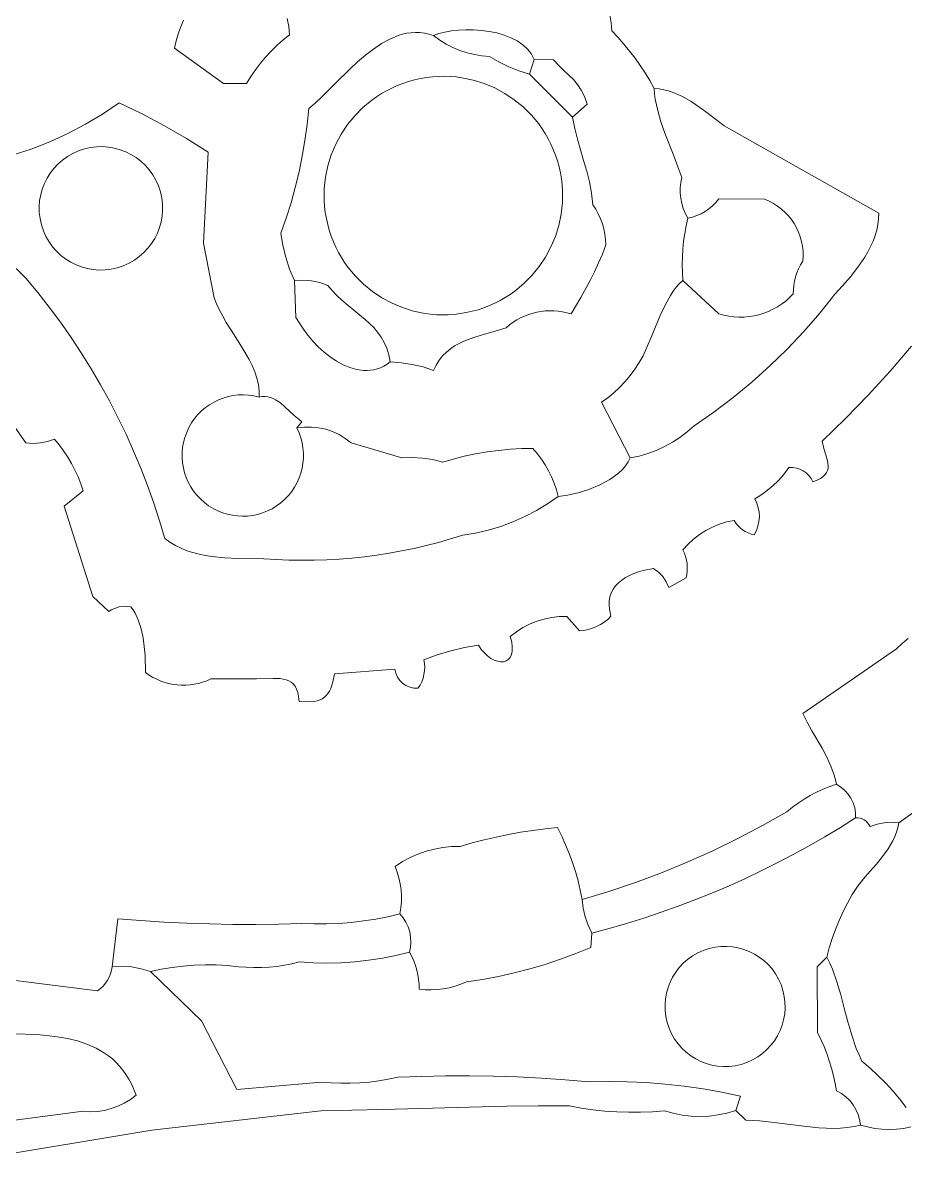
# Model space of a CAD drawing. Header units: inches. Extents: x 37.5 to 70.3, y 17.4 to 61.6.
# Drawn here: x 52.91 to 58.89, y 33.67 to 41.36 of the extents above; entities that cross this region are included whole.
import ezdxf

# ---------------------------------------------------------------- set-up
doc = ezdxf.new("R2010")
doc.units = ezdxf.units.IN
doc.header["$MEASUREMENT"] = 0
doc.layers.add('10_CLOSED_AREAS', color=7, linetype='CONTINUOUS', lineweight=18)
doc.layers.add('20_EXACT_CIRCLES', color=7, linetype='CONTINUOUS', lineweight=18)

msp = doc.modelspace()

# ---------------------------------------------------------------- linework, layer by layer
at = {"layer": '10_CLOSED_AREAS'}
for points in [[(56.8905, 41.4141), (56.8981, 41.3604), (56.9036, 41.3064), (56.9452, 41.2621), (56.9852, 41.2165), (57.0235, 41.1696), (57.0603, 41.1213), (57.0953, 41.0719), (57.1286, 41.0212), (57.1602, 40.9694), (57.19, 40.9165), (57.2233, 40.9137), (57.256, 40.908), (57.2882, 40.8997), (57.3198, 40.8889), (57.351, 40.8761), (57.3816, 40.8613), (57.4415, 40.827), (57.4995, 40.788), (57.556, 40.7464), (57.6644, 40.6631), (58.7106, 40.0717), (58.7099, 40.0335), (58.7055, 39.9955), (58.6976, 39.9576), (58.6865, 39.9201), (58.6725, 39.8829), (58.6559, 39.8462), (58.6371, 39.81), (58.6162, 39.7745), (58.5697, 39.7057), (58.5188, 39.6406), (58.466, 39.5798), (58.4136, 39.524), (58.3114, 39.3954), (58.2041, 39.2713), (58.0917, 39.1521), (57.9745, 39.0377), (57.8526, 38.9283), (57.7261, 38.8241), (57.5952, 38.7253), (57.4601, 38.6319), (57.4138, 38.5913), (57.3648, 38.5543), (57.3134, 38.521), (57.2597, 38.4916), (57.2041, 38.4662), (57.1467, 38.4448), (57.0878, 38.4276), (57.0275, 38.4147), (57.0142, 38.3875), (56.9964, 38.3614), (56.9745, 38.3364), (56.949, 38.3127), (56.9205, 38.2904), (56.8893, 38.2695), (56.856, 38.25), (56.821, 38.2321), (56.7481, 38.2014), (56.6744, 38.1778), (56.6038, 38.162), (56.5402, 38.1547), (56.4676, 38.104), (56.3922, 38.0582), (56.3141, 38.0174), (56.2337, 37.9817), (56.1512, 37.9511), (56.0668, 37.9259), (55.9808, 37.9061), (55.8934, 37.8918), (55.8116, 37.8665), (55.7293, 37.8432), (55.6466, 37.822), (55.5634, 37.8028), (55.4798, 37.7856), (55.3959, 37.7705), (55.3116, 37.7574), (55.2271, 37.7463), (55.1423, 37.7374), (55.0573, 37.7304), (54.9722, 37.7256), (54.8869, 37.7228), (54.8015, 37.7221), (54.7161, 37.7234), (54.6306, 37.7268), (54.5452, 37.7324), (54.3712, 37.7335), (54.2823, 37.7377), (54.194, 37.7468), (54.1505, 37.7537), (54.1077, 37.7626), (54.0658, 37.7736), (54.025, 37.787), (53.9854, 37.8029), (53.9472, 37.8218), (53.9107, 37.8436), (53.8759, 37.8688), (53.84, 37.9898), (53.8008, 38.1097), (53.7585, 38.2283), (53.7131, 38.3456), (53.6646, 38.4616), (53.613, 38.5762), (53.5583, 38.6893), (53.5007, 38.8008), (53.44, 38.9108), (53.3765, 39.0192), (53.31, 39.1258), (53.2406, 39.2306), (53.1684, 39.3337), (53.0934, 39.4348), (53.0155, 39.534), (52.935, 39.6312), (52.1863, 40.3641)], [(52.8425, 40.4636), (52.9706, 40.5057), (53.096, 40.5548), (53.2185, 40.6108), (53.3378, 40.6736), (53.4536, 40.7431), (53.5657, 40.819), (53.7213, 40.7447), (53.8737, 40.6642), (54.0228, 40.5776), (54.1683, 40.4851), (54.1366, 39.868), (54.2103, 39.4994), (54.2262, 39.4575), (54.2456, 39.4156), (54.2677, 39.3739), (54.292, 39.3322), (54.3443, 39.2489), (54.3974, 39.1656), (54.446, 39.0819), (54.4671, 39.0399), (54.4851, 38.9978), (54.4995, 38.9554), (54.5095, 38.9129), (54.5145, 38.8701), (54.5139, 38.8271), (54.5351, 38.8305), (54.5552, 38.831), (54.5742, 38.8288), (54.5923, 38.8242), (54.6096, 38.8175), (54.6263, 38.8088), (54.6581, 38.7869), (54.6889, 38.7604), (54.7197, 38.7315), (54.7515, 38.7022), (54.7853, 38.6746), (54.8046, 38.6586), (54.77, 38.6176), (54.8194, 38.6238), (54.8687, 38.6243), (54.9175, 38.6194), (54.9652, 38.6091), (55.0116, 38.5936), (55.0561, 38.573), (55.0982, 38.5474), (55.1376, 38.5169), (55.4815, 38.4166), (55.5515, 38.4186), (55.6212, 38.4141), (55.6902, 38.4032), (55.758, 38.3859), (55.8279, 38.4076), (55.9023, 38.4265), (55.9797, 38.4426), (56.0589, 38.4558), (56.1387, 38.4662), (56.2177, 38.4736), (56.2948, 38.4781), (56.3686, 38.4797), (56.3984, 38.4439), (56.4259, 38.4066), (56.4511, 38.3677), (56.4739, 38.3275), (56.4943, 38.286), (56.5121, 38.2432), (56.5275, 38.1995), (56.5402, 38.1547), (56.6038, 38.162), (56.6744, 38.1778), (56.7481, 38.2014), (56.821, 38.2321), (56.856, 38.25), (56.8893, 38.2695), (56.9205, 38.2904), (56.949, 38.3127), (56.9745, 38.3364), (56.9964, 38.3614), (57.0142, 38.3875), (57.0275, 38.4147), (56.8326, 38.7916), (56.8762, 38.8228), (56.9176, 38.8566), (56.9568, 38.8929), (56.9936, 38.9315), (57.028, 38.9722), (57.0598, 39.0151), (57.0889, 39.06), (57.1153, 39.1067), (57.1434, 39.1687), (57.1715, 39.2368), (57.2309, 39.38), (57.2638, 39.4496), (57.2999, 39.5141), (57.3194, 39.5436), (57.34, 39.5708), (57.3618, 39.5953), (57.3849, 39.6168), (57.3817, 39.67), (57.3805, 39.7232), (57.3814, 39.7763), (57.3845, 39.8293), (57.3896, 39.8822), (57.3968, 39.9348), (57.4061, 39.9872), (57.4174, 40.0392), (57.4008, 40.071), (57.3874, 40.104), (57.3773, 40.138), (57.3704, 40.1728), (57.3669, 40.208), (57.3668, 40.2434), (57.37, 40.2789), (57.3767, 40.3142), (57.3511, 40.3851), (57.3223, 40.459), (57.263, 40.6125), (57.2362, 40.6903), (57.2138, 40.7675), (57.1978, 40.8432), (57.1927, 40.8802), (57.19, 40.9165), (57.1602, 40.9694), (57.1286, 41.0212), (57.0953, 41.0719), (57.0603, 41.1213), (57.0235, 41.1696), (56.9852, 41.2165), (56.9452, 41.2621), (56.9036, 41.3064), (56.8981, 41.3604), (56.8905, 41.4141)], [(54.7038, 41.3892), (54.7147, 41.3351), (54.7207, 41.2804), (54.6773, 41.2455), (54.6357, 41.2085), (54.596, 41.1697), (54.5583, 41.1289), (54.5226, 41.0864), (54.489, 41.0422), (54.4575, 40.9964), (54.4282, 40.949), (54.2723, 40.949), (53.9409, 41.1894), (53.953, 41.2378), (53.9672, 41.2855), (53.9836, 41.3325), (54.002, 41.3787)], [(52.1863, 40.3641), (52.935, 39.6312), (53.0155, 39.534), (53.0934, 39.4348), (53.1684, 39.3337), (53.2406, 39.2306), (53.31, 39.1258), (53.3765, 39.0192), (53.44, 38.9108), (53.5007, 38.8008), (53.5583, 38.6893), (53.613, 38.5762), (53.6646, 38.4616), (53.7131, 38.3456), (53.7585, 38.2283), (53.8008, 38.1097), (53.84, 37.9898), (53.8759, 37.8688), (53.9107, 37.8436), (53.9472, 37.8218), (53.9854, 37.8029), (54.025, 37.787), (54.0658, 37.7736), (54.1077, 37.7626), (54.1505, 37.7537), (54.194, 37.7468), (54.2823, 37.7377), (54.3712, 37.7335), (54.5452, 37.7324), (54.6306, 37.7268), (54.7161, 37.7234), (54.8015, 37.7221), (54.8869, 37.7228), (54.9722, 37.7256), (55.0573, 37.7304), (55.1423, 37.7374), (55.2271, 37.7463), (55.3116, 37.7574), (55.3959, 37.7705), (55.4798, 37.7856), (55.5634, 37.8028), (55.6466, 37.822), (55.7293, 37.8432), (55.8116, 37.8665), (55.8934, 37.8918), (55.9808, 37.9061), (56.0668, 37.9259), (56.1512, 37.9511), (56.2337, 37.9817), (56.3141, 38.0174), (56.3922, 38.0582), (56.4676, 38.104), (56.5402, 38.1547), (56.5275, 38.1995), (56.5121, 38.2432), (56.4943, 38.286), (56.4739, 38.3275), (56.4511, 38.3677), (56.4259, 38.4066), (56.3984, 38.4439), (56.3686, 38.4797), (56.2948, 38.4781), (56.2177, 38.4736), (56.1387, 38.4662), (56.0589, 38.4558), (55.9797, 38.4426), (55.9023, 38.4265), (55.8279, 38.4076), (55.758, 38.3859), (55.6902, 38.4032), (55.6212, 38.4141), (55.5515, 38.4186), (55.4815, 38.4166), (55.1376, 38.5169), (55.0982, 38.5474), (55.0561, 38.573), (55.0116, 38.5936), (54.9652, 38.6091), (54.9175, 38.6194), (54.8687, 38.6243), (54.8194, 38.6238), (54.77, 38.6176), (54.7849, 38.5847), (54.7968, 38.5511), (54.8056, 38.517), (54.8115, 38.4826), (54.8143, 38.448), (54.8143, 38.4134), (54.8113, 38.3791), (54.8055, 38.3452), (54.7969, 38.3119), (54.7855, 38.2794), (54.7714, 38.2478), (54.7547, 38.2174), (54.7352, 38.1884), (54.7132, 38.1609), (54.6886, 38.1351), (54.6614, 38.1113), (54.6323, 38.0899), (54.6019, 38.0713), (54.5703, 38.0557), (54.5378, 38.0429), (54.5046, 38.033), (54.4707, 38.0259), (54.4365, 38.0217), (54.4022, 38.0204), (54.3678, 38.022), (54.3336, 38.0265), (54.2999, 38.0338), (54.2667, 38.0439), (54.2343, 38.057), (54.2028, 38.0729), (54.1726, 38.0917), (54.1436, 38.1133), (54.1167, 38.1374), (54.0923, 38.1634), (54.0705, 38.191), (54.0513, 38.2202), (54.0347, 38.2507), (54.0209, 38.2824), (54.0097, 38.315), (54.0014, 38.3483), (53.9959, 38.3823), (53.9932, 38.4166), (53.9934, 38.4512), (53.9965, 38.4858), (54.0026, 38.5202), (54.0117, 38.5542), (54.0239, 38.5877), (54.0391, 38.6205), (54.0571, 38.6518), (54.0775, 38.681), (54.1001, 38.7081), (54.1247, 38.7329), (54.1512, 38.7553), (54.1793, 38.7754), (54.2089, 38.793), (54.2398, 38.808), (54.2719, 38.8204), (54.305, 38.8301), (54.3388, 38.837), (54.3733, 38.841), (54.4082, 38.8422), (54.4434, 38.8403), (54.4787, 38.8353), (54.5139, 38.8271), (54.5145, 38.8701), (54.5095, 38.9129), (54.4995, 38.9554), (54.4851, 38.9978), (54.4671, 39.0399), (54.446, 39.0819), (54.3974, 39.1656), (54.3443, 39.2489), (54.292, 39.3322), (54.2677, 39.3739), (54.2456, 39.4156), (54.2262, 39.4575), (54.2103, 39.4994), (54.1366, 39.868), (54.1683, 40.4851), (54.0228, 40.5776), (53.8737, 40.6642), (53.7213, 40.7447), (53.5657, 40.819), (53.4536, 40.7431), (53.3378, 40.6736), (53.2185, 40.6108), (53.096, 40.5548), (52.9706, 40.5057), (52.8425, 40.4636)], [(52.8596, 38.6237), (52.9336, 38.5172), (52.9834, 38.5135), (53.0329, 38.5166), (53.0815, 38.5265), (53.1286, 38.543), (53.1604, 38.5036), (53.1903, 38.4628), (53.218, 38.4206), (53.2435, 38.377), (53.2669, 38.3323), (53.2881, 38.2865), (53.307, 38.2396), (53.3235, 38.1917), (53.1936, 38.0875), (53.3885, 37.4761), (53.4954, 37.3749), (53.5122, 37.3855), (53.5298, 37.3942), (53.567, 37.4062), (53.6058, 37.4107), (53.6254, 37.4101), (53.645, 37.4074), (53.6608, 37.3864), (53.6748, 37.3635), (53.6871, 37.3388), (53.698, 37.3128), (53.7155, 37.2571), (53.7281, 37.198), (53.7366, 37.1373), (53.7419, 37.0766), (53.7459, 36.9621), (53.7702, 36.9448), (53.7954, 36.9295), (53.8214, 36.9161), (53.8481, 36.9045), (53.8754, 36.8949), (53.9033, 36.8872), (53.9315, 36.8815), (53.96, 36.8777), (53.9888, 36.8759), (54.0176, 36.876), (54.0464, 36.8781), (54.0751, 36.8822), (54.1035, 36.8883), (54.1316, 36.8965), (54.1593, 36.9066), (54.1865, 36.9188), (54.4973, 36.9201), (54.609, 36.9225), (54.6565, 36.9209), (54.6778, 36.9182), (54.6976, 36.9136), (54.7155, 36.9068), (54.7316, 36.8975), (54.7459, 36.8851), (54.7581, 36.8695), (54.7683, 36.8502), (54.7763, 36.8267), (54.7821, 36.7989), (54.7856, 36.7662), (54.8413, 36.7637), (54.8877, 36.767), (54.9077, 36.7711), (54.9257, 36.7769), (54.9419, 36.7846), (54.9564, 36.7942), (54.9693, 36.8058), (54.9806, 36.8196), (54.9906, 36.8356), (54.9994, 36.8539), (55.0137, 36.898), (55.0244, 36.9526), (55.4341, 36.9851), (55.4404, 36.957), (55.4516, 36.9314), (55.4672, 36.9086), (55.4865, 36.8893), (55.5091, 36.8738), (55.5343, 36.8626), (55.5615, 36.8562), (55.5902, 36.8551), (55.6042, 36.8767), (55.6156, 36.8995), (55.6246, 36.9233), (55.631, 36.9478), (55.6349, 36.9728), (55.6361, 36.9982), (55.6346, 37.0236), (55.6304, 37.049), (55.7205, 37.082), (55.8123, 37.1095), (55.9056, 37.1313), (56.0001, 37.1475), (56.0192, 37.119), (56.0398, 37.0946), (56.0615, 37.0742), (56.0838, 37.0579), (56.1062, 37.0458), (56.1282, 37.038), (56.1493, 37.0345), (56.1689, 37.0353), (56.1867, 37.0405), (56.202, 37.0502), (56.2144, 37.0645), (56.2234, 37.0833), (56.2285, 37.1068), (56.2292, 37.135), (56.2249, 37.168), (56.2153, 37.2058), (56.2567, 37.2379), (56.3005, 37.2659), (56.3466, 37.2897), (56.3945, 37.3093), (56.444, 37.3244), (56.4947, 37.3351), (56.5464, 37.3411), (56.5988, 37.3425), (56.6834, 37.245), (56.7137, 37.2477), (56.7434, 37.2533), (56.7723, 37.2617), (56.8002, 37.2728), (56.8268, 37.2866), (56.8521, 37.303), (56.8757, 37.3218), (56.8976, 37.343), (56.8888, 37.3798), (56.8849, 37.414), (56.8856, 37.4457), (56.8907, 37.475), (56.8998, 37.5019), (56.9126, 37.5266), (56.929, 37.5491), (56.9485, 37.5695), (56.9708, 37.5879), (56.9958, 37.6044), (57.0232, 37.619), (57.0525, 37.6319), (57.0836, 37.6431), (57.1162, 37.6526), (57.1845, 37.6674), (57.219, 37.6423), (57.2482, 37.6117), (57.2717, 37.5765), (57.2887, 37.5374), (57.4058, 37.6024), (57.411, 37.6264), (57.4139, 37.6507), (57.4146, 37.6751), (57.413, 37.6993), (57.4093, 37.7233), (57.4033, 37.7469), (57.3952, 37.77), (57.3849, 37.7923), (57.4195, 37.8304), (57.457, 37.865), (57.4973, 37.8961), (57.5401, 37.9234), (57.5852, 37.9468), (57.6323, 37.9662), (57.681, 37.9814), (57.7313, 37.9923), (57.7428, 37.9736), (57.7563, 37.9566), (57.7715, 37.9412), (57.7883, 37.9278), (57.8065, 37.9163), (57.826, 37.9069), (57.8465, 37.8997), (57.8679, 37.8948), (57.8825, 37.9235), (57.8931, 37.9535), (57.8997, 37.9843), (57.9023, 38.0156), (57.9009, 38.047), (57.8954, 38.078), (57.8859, 38.1084), (57.8723, 38.1376), (57.906, 38.1583), (57.9383, 38.1808), (57.9694, 38.2051), (57.999, 38.2309), (58.0272, 38.2584), (58.0539, 38.2874), (58.079, 38.3178), (58.1024, 38.3497), (58.1283, 38.3501), (58.1535, 38.3465), (58.1774, 38.339), (58.1998, 38.3279), (58.2202, 38.3134), (58.2381, 38.2958), (58.2532, 38.2753), (58.265, 38.2522), (58.2931, 38.2643), (58.3161, 38.2767), (58.3344, 38.2895), (58.3483, 38.3027), (58.3583, 38.3164), (58.3648, 38.3307), (58.3683, 38.3458), (58.369, 38.3617), (58.3641, 38.3962), (58.3533, 38.435), (58.3399, 38.4788), (58.3272, 38.5283), (58.4861, 38.6818), (58.6401, 38.8402), (58.7891, 39.0034), (58.933, 39.1711)], [(58.933, 39.1711), (58.7891, 39.0034), (58.6401, 38.8402), (58.4861, 38.6818), (58.3272, 38.5283), (58.3399, 38.4788), (58.3533, 38.435), (58.3641, 38.3962), (58.369, 38.3617), (58.3683, 38.3458), (58.3648, 38.3307), (58.3583, 38.3164), (58.3483, 38.3027), (58.3344, 38.2895), (58.3161, 38.2767), (58.2931, 38.2643), (58.265, 38.2522), (58.2532, 38.2753), (58.2381, 38.2958), (58.2202, 38.3134), (58.1998, 38.3279), (58.1774, 38.339), (58.1535, 38.3465), (58.1283, 38.3501), (58.1024, 38.3497), (58.079, 38.3178), (58.0539, 38.2874), (58.0272, 38.2584), (57.999, 38.2309), (57.9694, 38.2051), (57.9383, 38.1808), (57.906, 38.1583), (57.8723, 38.1376), (57.8859, 38.1084), (57.8954, 38.078), (57.9009, 38.047), (57.9023, 38.0156), (57.8997, 37.9843), (57.8931, 37.9535), (57.8825, 37.9235), (57.8679, 37.8948), (57.8465, 37.8997), (57.826, 37.9069), (57.8065, 37.9163), (57.7883, 37.9278), (57.7715, 37.9412), (57.7563, 37.9566), (57.7428, 37.9736), (57.7313, 37.9923), (57.681, 37.9814), (57.6323, 37.9662), (57.5852, 37.9468), (57.5401, 37.9234), (57.4973, 37.8961), (57.457, 37.865), (57.4195, 37.8304), (57.3849, 37.7923), (57.3952, 37.77), (57.4033, 37.7469), (57.4093, 37.7233), (57.413, 37.6993), (57.4146, 37.6751), (57.4139, 37.6507), (57.411, 37.6264), (57.4058, 37.6024), (57.2887, 37.5374), (57.2717, 37.5765), (57.2482, 37.6117), (57.219, 37.6423), (57.1845, 37.6674), (57.1162, 37.6526), (57.0836, 37.6431), (57.0525, 37.6319), (57.0232, 37.619), (56.9958, 37.6044), (56.9708, 37.5879), (56.9485, 37.5695), (56.929, 37.5491), (56.9126, 37.5266), (56.8998, 37.5019), (56.8907, 37.475), (56.8856, 37.4457), (56.8849, 37.414), (56.8888, 37.3798), (56.8976, 37.343), (56.8757, 37.3218), (56.8521, 37.303), (56.8268, 37.2866), (56.8002, 37.2728), (56.7723, 37.2617), (56.7434, 37.2533), (56.7137, 37.2477), (56.6834, 37.245), (56.5988, 37.3425), (56.5464, 37.3411), (56.4947, 37.3351), (56.444, 37.3244), (56.3945, 37.3093), (56.3466, 37.2897), (56.3005, 37.2659), (56.2567, 37.2379), (56.2153, 37.2058), (56.2249, 37.168), (56.2292, 37.135), (56.2285, 37.1068), (56.2234, 37.0833), (56.2144, 37.0645), (56.202, 37.0502), (56.1867, 37.0405), (56.1689, 37.0353), (56.1493, 37.0345), (56.1282, 37.038), (56.1062, 37.0458), (56.0838, 37.0579), (56.0615, 37.0742), (56.0398, 37.0946), (56.0192, 37.119), (56.0001, 37.1475), (55.9056, 37.1313), (55.8123, 37.1095), (55.7205, 37.082), (55.6304, 37.049), (55.6346, 37.0236), (55.6361, 36.9982), (55.6349, 36.9728), (55.631, 36.9478), (55.6246, 36.9233), (55.6156, 36.8995), (55.6042, 36.8767), (55.5902, 36.8551), (55.5615, 36.8562), (55.5343, 36.8626), (55.5091, 36.8738), (55.4865, 36.8893), (55.4672, 36.9086), (55.4516, 36.9314), (55.4404, 36.957), (55.4341, 36.9851), (55.0244, 36.9526), (55.0137, 36.898), (54.9994, 36.8539), (54.9906, 36.8356), (54.9806, 36.8196), (54.9693, 36.8058), (54.9564, 36.7942), (54.9419, 36.7846), (54.9257, 36.7769), (54.9077, 36.7711), (54.8877, 36.767), (54.8413, 36.7637), (54.7856, 36.7662), (54.7821, 36.7989), (54.7763, 36.8267), (54.7683, 36.8502), (54.7581, 36.8695), (54.7459, 36.8851), (54.7316, 36.8975), (54.7155, 36.9068), (54.6976, 36.9136), (54.6778, 36.9182), (54.6565, 36.9209), (54.609, 36.9225), (54.4973, 36.9201), (54.1865, 36.9188), (54.1593, 36.9066), (54.1316, 36.8965), (54.1035, 36.8883), (54.0751, 36.8822), (54.0464, 36.8781), (54.0176, 36.876), (53.9888, 36.8759), (53.96, 36.8777), (53.9315, 36.8815), (53.9033, 36.8872), (53.8754, 36.8949), (53.8481, 36.9045), (53.8214, 36.9161), (53.7954, 36.9295), (53.7702, 36.9448), (53.7459, 36.9621), (53.7419, 37.0766), (53.7366, 37.1373), (53.7281, 37.198), (53.7155, 37.2571), (53.698, 37.3128), (53.6871, 37.3388), (53.6748, 37.3635), (53.6608, 37.3864), (53.645, 37.4074), (53.6254, 37.4101), (53.6058, 37.4107), (53.567, 37.4062), (53.5298, 37.3942), (53.5122, 37.3855), (53.4954, 37.3749), (53.3885, 37.4761), (53.1936, 38.0875), (53.3235, 38.1917), (53.307, 38.2396), (53.2881, 38.2865), (53.2669, 38.3323), (53.2435, 38.377), (53.218, 38.4206), (53.1903, 38.4628), (53.1604, 38.5036), (53.1286, 38.543), (53.0815, 38.5265), (53.0329, 38.5166), (52.9834, 38.5135), (52.9336, 38.5172), (52.8596, 38.6237)], [(52.8652, 34.8773), (53.4207, 34.8081), (53.4406, 34.8229), (53.4585, 34.8396), (53.4744, 34.8582), (53.488, 34.8783), (53.4994, 34.8998), (53.5083, 34.9224), (53.5147, 34.9461), (53.5185, 34.9706), (53.5585, 35.2955), (53.7137, 35.283), (53.8691, 35.2729), (54.0247, 35.2652), (54.1803, 35.2599), (54.336, 35.2571), (54.4917, 35.2566), (54.6474, 35.2586), (54.8031, 35.263), (54.887, 35.2602), (54.9708, 35.2606), (55.0545, 35.264), (55.138, 35.2706), (55.2211, 35.2803), (55.3039, 35.2931), (55.3862, 35.309), (55.468, 35.328), (55.4745, 35.3687), (55.4779, 35.4096), (55.4783, 35.4505), (55.4757, 35.4913), (55.4701, 35.5318), (55.4615, 35.5718), (55.45, 35.6112), (55.4355, 35.6498), (55.485, 35.6817), (55.5367, 35.7095), (55.5903, 35.733), (55.6454, 35.7523), (55.7019, 35.7672), (55.7595, 35.7776), (55.8179, 35.7835), (55.8769, 35.7848), (55.9576, 35.808), (56.0388, 35.8291), (56.1205, 35.8482), (56.2027, 35.8652), (56.2853, 35.8802), (56.3682, 35.8931), (56.4514, 35.904), (56.5349, 35.9128), (56.5638, 35.8549), (56.5905, 35.796), (56.6149, 35.7361), (56.6371, 35.6755), (56.657, 35.614), (56.6745, 35.5518), (56.6897, 35.4889), (56.7026, 35.4255), (56.8837, 35.4803), (57.0628, 35.5407), (57.2398, 35.6069), (57.4146, 35.6786), (57.587, 35.7558), (57.7568, 35.8385), (57.9241, 35.9267), (58.0886, 36.0201), (58.1263, 36.0504), (58.1654, 36.0787), (58.2058, 36.105), (58.2475, 36.1293), (58.2902, 36.1515), (58.3341, 36.1716), (58.3789, 36.1895), (58.4247, 36.2053), (58.4185, 36.2364), (58.4101, 36.2673), (58.3876, 36.3285), (58.3592, 36.3891), (58.3269, 36.4491), (58.2582, 36.5676), (58.2257, 36.6262), (58.1972, 36.6845), (58.8316, 37.1232), (58.8692, 37.1595), (58.9096, 37.1923)], [(58.9096, 37.1923), (58.8692, 37.1595), (58.8316, 37.1232), (58.1972, 36.6845), (58.2257, 36.6262), (58.2582, 36.5676), (58.3269, 36.4491), (58.3592, 36.3891), (58.3876, 36.3285), (58.4101, 36.2673), (58.4185, 36.2364), (58.4247, 36.2053), (58.4545, 36.1868), (58.4811, 36.1645), (58.5039, 36.1389), (58.5229, 36.1106), (58.5377, 36.0798), (58.5481, 36.0471), (58.5538, 36.013), (58.5546, 35.9778), (58.5701, 35.9778), (58.585, 35.9754), (58.5993, 35.9708), (58.6126, 35.9641), (58.6248, 35.9554), (58.6356, 35.945), (58.6448, 35.9329), (58.6521, 35.9193), (58.6993, 35.935), (58.7479, 35.9446), (58.7974, 35.9481), (58.847, 35.9453), (59.0745, 36.1078)], [(59.0745, 36.1078), (58.847, 35.9453), (58.8406, 35.9131), (58.8316, 35.8821), (58.8203, 35.8522), (58.8068, 35.8233), (58.7744, 35.7681), (58.7365, 35.7156), (58.6948, 35.6648), (58.6513, 35.6149), (58.6079, 35.5649), (58.5666, 35.514), (58.5316, 35.4585), (58.4992, 35.4016), (58.4693, 35.3434), (58.442, 35.2839), (58.4174, 35.2233), (58.3954, 35.1617), (58.3762, 35.0991), (58.3597, 35.0356), (58.3796, 34.9952), (58.3975, 34.9537), (58.4282, 34.8679), (58.4542, 34.7793), (58.4779, 34.6889), (58.5018, 34.5978), (58.5281, 34.507), (58.5592, 34.4177), (58.5774, 34.3739), (58.5976, 34.3308), (58.6527, 34.2839), (58.7058, 34.2349), (58.7567, 34.1837), (58.8054, 34.1305), (58.8519, 34.0753), (58.896, 34.0181)], [(58.896, 34.0181), (58.8519, 34.0753), (58.8054, 34.1305), (58.7567, 34.1837), (58.7058, 34.2349), (58.6527, 34.2839), (58.5976, 34.3308), (58.5774, 34.3739), (58.5592, 34.4177), (58.5281, 34.507), (58.5018, 34.5978), (58.4779, 34.6889), (58.4542, 34.7793), (58.4282, 34.8679), (58.3975, 34.9537), (58.3796, 34.9952), (58.3597, 35.0356), (58.2947, 34.9695), (58.297, 34.526), (58.3196, 34.4788), (58.3403, 34.4307), (58.3592, 34.382), (58.3761, 34.3326), (58.3912, 34.2825), (58.4043, 34.2319), (58.4155, 34.1808), (58.4247, 34.1292), (58.4577, 34.1114), (58.4876, 34.0896), (58.5142, 34.0643), (58.5372, 34.0358), (58.5562, 34.0046), (58.5711, 33.971), (58.5815, 33.9355), (58.5871, 33.8984), (58.6351, 33.8853), (58.6837, 33.876), (58.7328, 33.8704), (58.7821, 33.8685), (58.8313, 33.8704), (58.8804, 33.876), (58.929, 33.8853)], [(52.6053, 33.6668), (53.7881, 33.8635), (54.9326, 33.9944), (55.3528, 34.0036), (55.7723, 34.0157), (56.1927, 34.0254), (56.4038, 34.0278), (56.6156, 34.0275), (56.6954, 34.0132), (56.7755, 34.0019), (56.856, 33.9935), (56.9367, 33.988), (57.0175, 33.9854), (57.0984, 33.9857), (57.1792, 33.989), (57.26, 33.9951), (57.3193, 33.9783), (57.3795, 33.9663), (57.4402, 33.9592), (57.5012, 33.9569), (57.5622, 33.9594), (57.623, 33.9667), (57.6831, 33.9789), (57.7423, 33.9959), (57.7743, 34.0933), (57.6481, 34.1204), (57.5211, 34.1432), (57.3935, 34.1618), (57.2654, 34.1761), (57.1368, 34.1862), (57.008, 34.192), (56.879, 34.1936), (56.7499, 34.1908), (56.5882, 34.2047), (56.4262, 34.2157), (56.2642, 34.2239), (56.102, 34.2292), (55.9398, 34.2317), (55.7775, 34.2313), (55.6153, 34.228), (55.4531, 34.2219), (55.3895, 34.2084), (55.3255, 34.1976), (55.2611, 34.1895), (55.1965, 34.1841), (55.1317, 34.1814), (55.0668, 34.1815), (55.002, 34.1843), (54.9372, 34.1899), (54.3633, 34.1401), (54.1234, 34.6047), (53.7784, 34.9381), (53.715, 34.9568), (53.6502, 34.9685), (53.5845, 34.9731), (53.5185, 34.9706), (53.5147, 34.9461), (53.5083, 34.9224), (53.4994, 34.8998), (53.488, 34.8783), (53.4744, 34.8582), (53.4585, 34.8396), (53.4406, 34.8229), (53.4207, 34.8081), (52.8652, 34.8773)], [(52.8585, 34.5154), (53.0039, 34.5107), (53.076, 34.5051), (53.147, 34.4966), (53.2164, 34.4845), (53.2837, 34.468), (53.3482, 34.4465), (53.4096, 34.4195), (53.4389, 34.4036), (53.4672, 34.3861), (53.4945, 34.3668), (53.5206, 34.3458), (53.5455, 34.3228), (53.5692, 34.2978), (53.5915, 34.2708), (53.6125, 34.2416), (53.6319, 34.2102), (53.6499, 34.1765), (53.6662, 34.1403), (53.6809, 34.1017), (53.6423, 34.0721), (53.6012, 34.0467), (53.5579, 34.0258), (53.5128, 34.0095), (53.4662, 33.9979), (53.4187, 33.9911), (53.3704, 33.9891), (53.3218, 33.9922), (52.5848, 33.8959)], [(52.5848, 33.8959), (53.3218, 33.9922), (53.3704, 33.9891), (53.4187, 33.9911), (53.4662, 33.9979), (53.5128, 34.0095), (53.5579, 34.0258), (53.6012, 34.0467), (53.6423, 34.0721), (53.6809, 34.1017), (53.6662, 34.1403), (53.6499, 34.1765), (53.6319, 34.2102), (53.6125, 34.2416), (53.5915, 34.2708), (53.5692, 34.2978), (53.5455, 34.3228), (53.5206, 34.3458), (53.4945, 34.3668), (53.4672, 34.3861), (53.4389, 34.4036), (53.4096, 34.4195), (53.3482, 34.4465), (53.2837, 34.468), (53.2164, 34.4845), (53.147, 34.4966), (53.076, 34.5051), (53.0039, 34.5107), (52.8585, 34.5154)], [(58.929, 33.8853), (58.8804, 33.876), (58.8313, 33.8704), (58.7821, 33.8685), (58.7328, 33.8704), (58.6837, 33.876), (58.6351, 33.8853), (58.5871, 33.8984), (58.5435, 33.888), (58.4983, 33.881), (58.4517, 33.8771), (58.4039, 33.8759), (58.3551, 33.877), (58.3055, 33.88), (58.2047, 33.8901), (58.0024, 33.9166), (57.9041, 33.9268), (57.8564, 33.9298), (57.8099, 33.9309), (57.7423, 33.9959), (57.6831, 33.9789), (57.623, 33.9667), (57.5622, 33.9594), (57.5012, 33.9569), (57.4402, 33.9592), (57.3795, 33.9663), (57.3193, 33.9783), (57.26, 33.9951), (57.1792, 33.989), (57.0984, 33.9857), (57.0175, 33.9854), (56.9367, 33.988), (56.856, 33.9935), (56.7755, 34.0019), (56.6954, 34.0132), (56.6156, 34.0275), (56.4038, 34.0278), (56.1927, 34.0254), (55.7723, 34.0157), (55.3528, 34.0036), (54.9326, 33.9944), (53.7881, 33.8635), (52.6053, 33.6668)]]:
    msp.add_lwpolyline(points, dxfattribs=at)
for points in [[(54.7531, 39.6168), (54.7205, 39.6938), (54.6943, 39.773), (54.6748, 39.854), (54.6619, 39.9366), (54.698, 40.0389), (54.7305, 40.1423), (54.7596, 40.2466), (54.785, 40.3519), (54.8068, 40.4579), (54.8251, 40.5647), (54.8397, 40.6721), (54.8506, 40.78), (54.8936, 40.817), (54.9381, 40.8587), (55.0314, 40.9515), (55.1302, 41.049), (55.1816, 41.0965), (55.2342, 41.1416), (55.2881, 41.1831), (55.3431, 41.2199), (55.3992, 41.2507), (55.4565, 41.2743), (55.4855, 41.2831), (55.5147, 41.2897), (55.5443, 41.2938), (55.574, 41.2955), (55.604, 41.2945), (55.6342, 41.2906), (55.6647, 41.2838), (55.6954, 41.2739), (55.7311, 41.2874), (55.7719, 41.2983), (55.8168, 41.3064), (55.8649, 41.3118), (55.9154, 41.3142), (55.9674, 41.3135), (56.0201, 41.3096), (56.0725, 41.3024), (56.1238, 41.2918), (56.173, 41.2776), (56.2195, 41.2598), (56.2621, 41.2382), (56.3001, 41.2127), (56.3327, 41.1831), (56.3466, 41.1668), (56.3588, 41.1494), (56.3692, 41.131), (56.3777, 41.1114), (56.5077, 41.1094), (56.5437, 41.0719), (56.5786, 41.0385), (56.6119, 41.0073), (56.643, 40.9761), (56.6714, 40.9427), (56.6965, 40.9051), (56.718, 40.8612), (56.7351, 40.8089), (56.6376, 40.7215), (56.6518, 40.6459), (56.67, 40.5725), (56.7122, 40.4288), (56.7329, 40.3567), (56.7511, 40.2832), (56.7653, 40.2074), (56.7738, 40.1286), (56.7939, 40.0982), (56.8116, 40.0665), (56.8267, 40.0336), (56.8393, 39.9998), (56.8493, 39.9651), (56.8566, 39.9296), (56.8612, 39.8936), (56.8631, 39.8573), (56.8397, 39.7955), (56.814, 39.735), (56.7864, 39.6755), (56.7571, 39.617), (56.6944, 39.5021), (56.6278, 39.3894), (56.599, 39.398), (56.5699, 39.4045), (56.5406, 39.4091), (56.5112, 39.4116), (56.4526, 39.411), (56.3948, 39.4026), (56.3386, 39.3868), (56.2848, 39.3637), (56.259, 39.3494), (56.234, 39.3334), (56.2101, 39.3156), (56.1872, 39.2961), (56.1131, 39.2738), (56.0399, 39.2531), (55.9688, 39.2313), (55.9013, 39.2055), (55.8693, 39.1902), (55.8388, 39.1729), (55.8098, 39.1532), (55.7827, 39.1307), (55.7575, 39.1052), (55.7344, 39.0763), (55.7137, 39.0435), (55.6954, 39.0067), (55.6244, 39.0307), (55.5517, 39.0484), (55.4778, 39.0597), (55.403, 39.0645), (55.3814, 39.0491), (55.3594, 39.0363), (55.3371, 39.0259), (55.3145, 39.0178), (55.2917, 39.012), (55.2687, 39.0083), (55.2456, 39.0068), (55.2224, 39.0071), (55.1759, 39.0135), (55.1296, 39.0266), (55.084, 39.0457), (55.0394, 39.0701), (54.9961, 39.099), (54.9546, 39.1318), (54.9153, 39.1676), (54.8784, 39.2058), (54.8445, 39.2455), (54.8139, 39.286), (54.787, 39.3266), (54.7641, 39.3666)], [(54.6619, 39.9366), (54.6748, 39.854), (54.6943, 39.773), (54.7205, 39.6938), (54.7531, 39.6168), (54.8113, 39.619), (54.869, 39.614), (54.9256, 39.602), (54.9806, 39.5829), (55.0095, 39.5476), (55.04, 39.5152), (55.0716, 39.4852), (55.1039, 39.4571), (55.1691, 39.4043), (55.2324, 39.3524), (55.2623, 39.3253), (55.2906, 39.2968), (55.3168, 39.2663), (55.3406, 39.2333), (55.3615, 39.1972), (55.3791, 39.1573), (55.3931, 39.1133), (55.403, 39.0645), (55.4778, 39.0597), (55.5517, 39.0484), (55.6244, 39.0307), (55.6954, 39.0067), (55.7137, 39.0435), (55.7344, 39.0763), (55.7575, 39.1052), (55.7827, 39.1307), (55.8098, 39.1532), (55.8388, 39.1729), (55.8693, 39.1902), (55.9013, 39.2055), (55.9688, 39.2313), (56.0399, 39.2531), (56.1131, 39.2738), (56.1872, 39.2961), (56.2101, 39.3156), (56.234, 39.3334), (56.259, 39.3494), (56.2848, 39.3637), (56.3386, 39.3868), (56.3948, 39.4026), (56.4526, 39.411), (56.5112, 39.4116), (56.5406, 39.4091), (56.5699, 39.4045), (56.599, 39.398), (56.6278, 39.3894), (56.6944, 39.5021), (56.7571, 39.617), (56.7864, 39.6755), (56.814, 39.735), (56.8397, 39.7955), (56.8631, 39.8573), (56.8612, 39.8936), (56.8566, 39.9296), (56.8493, 39.9651), (56.8393, 39.9998), (56.8267, 40.0336), (56.8116, 40.0665), (56.7939, 40.0982), (56.7738, 40.1286), (56.7653, 40.2074), (56.7511, 40.2832), (56.7329, 40.3567), (56.7122, 40.4288), (56.67, 40.5725), (56.6518, 40.6459), (56.6376, 40.7215), (56.3452, 41.014), (56.2744, 41.036), (56.2055, 41.0634), (56.139, 41.096), (56.0751, 41.1337), (56.0236, 41.1379), (55.9728, 41.1461), (55.9229, 41.1582), (55.8742, 41.174), (55.8269, 41.1936), (55.7812, 41.2169), (55.7373, 41.2436), (55.6954, 41.2739), (55.6647, 41.2838), (55.6342, 41.2906), (55.604, 41.2945), (55.574, 41.2955), (55.5443, 41.2938), (55.5147, 41.2897), (55.4855, 41.2831), (55.4565, 41.2743), (55.3992, 41.2507), (55.3431, 41.2199), (55.2881, 41.1831), (55.2342, 41.1416), (55.1816, 41.0965), (55.1302, 41.049), (55.0314, 40.9515), (54.9381, 40.8587), (54.8936, 40.817), (54.8506, 40.78), (54.8397, 40.6721), (54.8251, 40.5647), (54.8068, 40.4579), (54.785, 40.3519), (54.7596, 40.2466), (54.7305, 40.1423), (54.698, 40.0389)], [(56.3777, 41.1114), (56.3692, 41.131), (56.3588, 41.1494), (56.3466, 41.1668), (56.3327, 41.1831), (56.3001, 41.2127), (56.2621, 41.2382), (56.2195, 41.2598), (56.173, 41.2776), (56.1238, 41.2918), (56.0725, 41.3024), (56.0201, 41.3096), (55.9674, 41.3135), (55.9154, 41.3142), (55.8649, 41.3118), (55.8168, 41.3064), (55.7719, 41.2983), (55.7311, 41.2874), (55.6954, 41.2739), (55.7373, 41.2436), (55.7812, 41.2169), (55.8269, 41.1936), (55.8742, 41.174), (55.9229, 41.1582), (55.9728, 41.1461), (56.0236, 41.1379), (56.0751, 41.1337), (56.139, 41.096), (56.2055, 41.0634), (56.2744, 41.036), (56.3452, 41.014)], [(56.3452, 41.014), (56.6376, 40.7215), (56.7351, 40.8089), (56.718, 40.8612), (56.6965, 40.9051), (56.6714, 40.9427), (56.643, 40.9761), (56.6119, 41.0073), (56.5786, 41.0385), (56.5437, 41.0719), (56.5077, 41.1094), (56.3777, 41.1114)], [(57.3849, 39.6168), (57.3618, 39.5953), (57.34, 39.5708), (57.3194, 39.5436), (57.2999, 39.5141), (57.2638, 39.4496), (57.2309, 39.38), (57.1715, 39.2368), (57.1434, 39.1687), (57.1153, 39.1067), (57.0889, 39.06), (57.0598, 39.0151), (57.028, 38.9722), (56.9936, 38.9315), (56.9568, 38.8929), (56.9176, 38.8566), (56.8762, 38.8228), (56.8326, 38.7916), (57.0275, 38.4147), (57.0878, 38.4276), (57.1467, 38.4448), (57.2041, 38.4662), (57.2597, 38.4916), (57.3134, 38.521), (57.3648, 38.5543), (57.4138, 38.5913), (57.4601, 38.6319), (57.5952, 38.7253), (57.7261, 38.8241), (57.8526, 38.9283), (57.9745, 39.0377), (58.0917, 39.1521), (58.2041, 39.2713), (58.3114, 39.3954), (58.4136, 39.524), (58.466, 39.5798), (58.5188, 39.6406), (58.5697, 39.7057), (58.6162, 39.7745), (58.6371, 39.81), (58.6559, 39.8462), (58.6725, 39.8829), (58.6865, 39.9201), (58.6976, 39.9576), (58.7055, 39.9955), (58.7099, 40.0335), (58.7106, 40.0717), (57.6644, 40.6631), (57.556, 40.7464), (57.4995, 40.788), (57.4415, 40.827), (57.3816, 40.8613), (57.351, 40.8761), (57.3198, 40.8889), (57.2882, 40.8997), (57.256, 40.908), (57.2233, 40.9137), (57.19, 40.9165), (57.1927, 40.8802), (57.1978, 40.8432), (57.2138, 40.7675), (57.2362, 40.6903), (57.263, 40.6125), (57.3223, 40.459), (57.3511, 40.3851), (57.3767, 40.3142), (57.37, 40.2789), (57.3668, 40.2434), (57.3669, 40.208), (57.3704, 40.1728), (57.3773, 40.138), (57.3874, 40.104), (57.4008, 40.071), (57.4174, 40.0392), (57.4486, 40.0459), (57.4788, 40.0555), (57.5077, 40.068), (57.5352, 40.0832), (57.5611, 40.1011), (57.5851, 40.1214), (57.6072, 40.1442), (57.627, 40.1692), (57.9369, 40.1657), (57.9684, 40.1526), (57.9982, 40.1371), (58.0264, 40.1192), (58.0528, 40.0993), (58.0773, 40.0774), (58.0998, 40.0537), (58.1203, 40.0283), (58.1386, 40.0013), (58.1546, 39.973), (58.1684, 39.9434), (58.1797, 39.9127), (58.1884, 39.881), (58.1946, 39.8485), (58.1981, 39.8154), (58.1988, 39.7817), (58.1967, 39.7477), (58.1814, 39.7223), (58.1682, 39.6961), (58.1569, 39.6689), (58.1477, 39.6411), (58.1406, 39.6126), (58.1357, 39.5837), (58.1329, 39.5544), (58.1322, 39.5248), (58.1074, 39.4999), (58.0811, 39.477), (58.0535, 39.4562), (58.0246, 39.4375), (57.9947, 39.421), (57.9637, 39.4066), (57.9319, 39.3944), (57.8994, 39.3844), (57.8663, 39.3768), (57.8326, 39.3714), (57.7987, 39.3684), (57.7644, 39.3677), (57.7301, 39.3694), (57.6957, 39.3736), (57.6615, 39.3803), (57.6276, 39.3894)], [(57.4174, 40.0392), (57.4061, 39.9872), (57.3968, 39.9348), (57.3896, 39.8822), (57.3845, 39.8293), (57.3814, 39.7763), (57.3805, 39.7232), (57.3817, 39.67), (57.3849, 39.6168), (57.6276, 39.3894), (57.6615, 39.3803), (57.6957, 39.3736), (57.7301, 39.3694), (57.7644, 39.3677), (57.7987, 39.3684), (57.8326, 39.3714), (57.8663, 39.3768), (57.8994, 39.3844), (57.9319, 39.3944), (57.9637, 39.4066), (57.9947, 39.421), (58.0246, 39.4375), (58.0535, 39.4562), (58.0811, 39.477), (58.1074, 39.4999), (58.1322, 39.5248), (58.1329, 39.5544), (58.1357, 39.5837), (58.1406, 39.6126), (58.1477, 39.6411), (58.1569, 39.6689), (58.1682, 39.6961), (58.1814, 39.7223), (58.1967, 39.7477), (58.1988, 39.7817), (58.1981, 39.8154), (58.1946, 39.8485), (58.1884, 39.881), (58.1797, 39.9127), (58.1684, 39.9434), (58.1546, 39.973), (58.1386, 40.0013), (58.1203, 40.0283), (58.0998, 40.0537), (58.0773, 40.0774), (58.0528, 40.0993), (58.0264, 40.1192), (57.9982, 40.1371), (57.9684, 40.1526), (57.9369, 40.1657), (57.627, 40.1692), (57.6072, 40.1442), (57.5851, 40.1214), (57.5611, 40.1011), (57.5352, 40.0832), (57.5077, 40.068), (57.4788, 40.0555), (57.4486, 40.0459)], [(54.7531, 39.6168), (54.7641, 39.3666), (54.787, 39.3266), (54.8139, 39.286), (54.8445, 39.2455), (54.8784, 39.2058), (54.9153, 39.1676), (54.9546, 39.1318), (54.9961, 39.099), (55.0394, 39.0701), (55.084, 39.0457), (55.1296, 39.0266), (55.1759, 39.0135), (55.2224, 39.0071), (55.2456, 39.0068), (55.2687, 39.0083), (55.2917, 39.012), (55.3145, 39.0178), (55.3371, 39.0259), (55.3594, 39.0363), (55.3814, 39.0491), (55.403, 39.0645), (55.3931, 39.1133), (55.3791, 39.1573), (55.3615, 39.1972), (55.3406, 39.2333), (55.3168, 39.2663), (55.2906, 39.2968), (55.2623, 39.3253), (55.2324, 39.3524), (55.1691, 39.4043), (55.1039, 39.4571), (55.0716, 39.4852), (55.04, 39.5152), (55.0095, 39.5476), (54.9806, 39.5829), (54.9256, 39.602), (54.869, 39.614), (54.8113, 39.619)], [(54.5139, 38.8271), (54.4787, 38.8353), (54.4434, 38.8403), (54.4082, 38.8422), (54.3733, 38.841), (54.3388, 38.837), (54.305, 38.8301), (54.2719, 38.8204), (54.2398, 38.808), (54.2089, 38.793), (54.1793, 38.7754), (54.1512, 38.7553), (54.1247, 38.7329), (54.1001, 38.7081), (54.0775, 38.681), (54.0571, 38.6518), (54.0391, 38.6205), (54.0239, 38.5877), (54.0117, 38.5542), (54.0026, 38.5202), (53.9965, 38.4858), (53.9934, 38.4512), (53.9932, 38.4166), (53.9959, 38.3823), (54.0014, 38.3483), (54.0097, 38.315), (54.0209, 38.2824), (54.0347, 38.2507), (54.0513, 38.2202), (54.0705, 38.191), (54.0923, 38.1634), (54.1167, 38.1374), (54.1436, 38.1133), (54.1726, 38.0917), (54.2028, 38.0729), (54.2343, 38.057), (54.2667, 38.0439), (54.2999, 38.0338), (54.3336, 38.0265), (54.3678, 38.022), (54.4022, 38.0204), (54.4365, 38.0217), (54.4707, 38.0259), (54.5046, 38.033), (54.5378, 38.0429), (54.5703, 38.0557), (54.6019, 38.0713), (54.6323, 38.0899), (54.6614, 38.1113), (54.6886, 38.1351), (54.7132, 38.1609), (54.7352, 38.1884), (54.7547, 38.2174), (54.7714, 38.2478), (54.7855, 38.2794), (54.7969, 38.3119), (54.8055, 38.3452), (54.8113, 38.3791), (54.8143, 38.4134), (54.8143, 38.448), (54.8115, 38.4826), (54.8056, 38.517), (54.7968, 38.5511), (54.7849, 38.5847), (54.77, 38.6176), (54.8046, 38.6586), (54.7853, 38.6746), (54.7515, 38.7022), (54.7197, 38.7315), (54.6889, 38.7604), (54.6581, 38.7869), (54.6263, 38.8088), (54.6096, 38.8175), (54.5923, 38.8242), (54.5742, 38.8288), (54.5552, 38.831), (54.5351, 38.8305)], [(56.7026, 35.4255), (56.7096, 35.3662), (56.7228, 35.3082), (56.7422, 35.252), (56.7676, 35.198), (56.886, 35.2297), (57.0037, 35.2637), (57.1206, 35.3001), (57.2368, 35.3387), (57.352, 35.3797), (57.4664, 35.4229), (57.5799, 35.4684), (57.6924, 35.5162), (57.804, 35.5662), (57.9145, 35.6185), (58.024, 35.6729), (58.1324, 35.7296), (58.2397, 35.7884), (58.3459, 35.8494), (58.4509, 35.9125), (58.5546, 35.9778), (58.5538, 36.013), (58.5481, 36.0471), (58.5377, 36.0798), (58.5229, 36.1106), (58.5039, 36.1389), (58.4811, 36.1645), (58.4545, 36.1868), (58.4247, 36.2053), (58.3789, 36.1895), (58.3341, 36.1716), (58.2902, 36.1515), (58.2475, 36.1293), (58.2058, 36.105), (58.1654, 36.0787), (58.1263, 36.0504), (58.0886, 36.0201), (57.9241, 35.9267), (57.7568, 35.8385), (57.587, 35.7558), (57.4146, 35.6786), (57.2398, 35.6069), (57.0628, 35.5407), (56.8837, 35.4803)], [(57.7743, 34.0933), (57.7423, 33.9959), (57.8099, 33.9309), (57.8564, 33.9298), (57.9041, 33.9268), (58.0024, 33.9166), (58.2047, 33.8901), (58.3055, 33.88), (58.3551, 33.877), (58.4039, 33.8759), (58.4517, 33.8771), (58.4983, 33.881), (58.5435, 33.888), (58.5871, 33.8984), (58.5815, 33.9355), (58.5711, 33.971), (58.5562, 34.0046), (58.5372, 34.0358), (58.5142, 34.0643), (58.4876, 34.0896), (58.4577, 34.1114), (58.4247, 34.1292), (58.4155, 34.1808), (58.4043, 34.2319), (58.3912, 34.2825), (58.3761, 34.3326), (58.3592, 34.382), (58.3403, 34.4307), (58.3196, 34.4788), (58.297, 34.526), (58.2947, 34.9695), (58.3597, 35.0356), (58.3762, 35.0991), (58.3954, 35.1617), (58.4174, 35.2233), (58.442, 35.2839), (58.4693, 35.3434), (58.4992, 35.4016), (58.5316, 35.4585), (58.5666, 35.514), (58.6079, 35.5649), (58.6513, 35.6149), (58.6948, 35.6648), (58.7365, 35.7156), (58.7744, 35.7681), (58.8068, 35.8233), (58.8203, 35.8522), (58.8316, 35.8821), (58.8406, 35.9131), (58.847, 35.9453), (58.7974, 35.9481), (58.7479, 35.9446), (58.6993, 35.935), (58.6521, 35.9193), (58.6448, 35.9329), (58.6356, 35.945), (58.6248, 35.9554), (58.6126, 35.9641), (58.5993, 35.9708), (58.585, 35.9754), (58.5701, 35.9778), (58.5546, 35.9778), (58.4509, 35.9125), (58.3459, 35.8494), (58.2397, 35.7884), (58.1324, 35.7296), (58.024, 35.6729), (57.9145, 35.6185), (57.804, 35.5662), (57.6924, 35.5162), (57.5799, 35.4684), (57.4664, 35.4229), (57.352, 35.3797), (57.2368, 35.3387), (57.1206, 35.3001), (57.0037, 35.2637), (56.886, 35.2297), (56.7676, 35.198), (56.7604, 35.1006), (56.6591, 35.0588), (56.5565, 35.0206), (56.4528, 34.9861), (56.3479, 34.9552), (56.2419, 34.928), (56.1351, 34.9045), (56.0275, 34.8847), (55.9191, 34.8687), (55.8811, 34.8522), (55.8422, 34.8385), (55.8025, 34.8278), (55.7622, 34.82), (55.7214, 34.8152), (55.6803, 34.8134), (55.6391, 34.8147), (55.5979, 34.819), (55.5973, 34.8517), (55.5945, 34.8841), (55.5895, 34.9163), (55.5823, 34.9479), (55.5731, 34.9791), (55.5618, 35.0095), (55.5484, 35.0392), (55.5329, 35.0681), (55.4414, 35.046), (55.3491, 35.0279), (55.2562, 35.0137), (55.1628, 35.0035), (55.0691, 34.9972), (54.9751, 34.995), (54.8811, 34.9968), (54.7871, 35.0026), (54.7364, 34.9903), (54.6852, 34.9804), (54.6338, 34.9729), (54.582, 34.9677), (54.5301, 34.9649), (54.4781, 34.9644), (54.4261, 34.9663), (54.3741, 34.9706), (54.2994, 34.978), (54.2245, 34.9822), (54.1496, 34.983), (54.0748, 34.9806), (54.0002, 34.9748), (53.9258, 34.9659), (53.8519, 34.9536), (53.7784, 34.9381), (54.1234, 34.6047), (54.3633, 34.1401), (54.9372, 34.1899), (55.002, 34.1843), (55.0668, 34.1815), (55.1317, 34.1814), (55.1965, 34.1841), (55.2611, 34.1895), (55.3255, 34.1976), (55.3895, 34.2084), (55.4531, 34.2219), (55.6153, 34.228), (55.7775, 34.2313), (55.9398, 34.2317), (56.102, 34.2292), (56.2642, 34.2239), (56.4262, 34.2157), (56.5882, 34.2047), (56.7499, 34.1908), (56.879, 34.1936), (57.008, 34.192), (57.1368, 34.1862), (57.2654, 34.1761), (57.3935, 34.1618), (57.5211, 34.1432), (57.6481, 34.1204)], [(55.4355, 35.6498), (55.45, 35.6112), (55.4615, 35.5718), (55.4701, 35.5318), (55.4757, 35.4913), (55.4783, 35.4505), (55.4779, 35.4096), (55.4745, 35.3687), (55.468, 35.328), (55.4904, 35.3006), (55.509, 35.271), (55.5236, 35.2394), (55.5341, 35.2064), (55.5404, 35.1724), (55.5423, 35.1377), (55.5399, 35.1028), (55.5329, 35.0681), (55.5484, 35.0392), (55.5618, 35.0095), (55.5731, 34.9791), (55.5823, 34.9479), (55.5895, 34.9163), (55.5945, 34.8841), (55.5973, 34.8517), (55.5979, 34.819), (55.6391, 34.8147), (55.6803, 34.8134), (55.7214, 34.8152), (55.7622, 34.82), (55.8025, 34.8278), (55.8422, 34.8385), (55.8811, 34.8522), (55.9191, 34.8687), (56.0275, 34.8847), (56.1351, 34.9045), (56.2419, 34.928), (56.3479, 34.9552), (56.4528, 34.9861), (56.5565, 35.0206), (56.6591, 35.0588), (56.7604, 35.1006), (56.7676, 35.198), (56.7422, 35.252), (56.7228, 35.3082), (56.7096, 35.3662), (56.7026, 35.4255), (56.6897, 35.4889), (56.6745, 35.5518), (56.657, 35.614), (56.6371, 35.6755), (56.6149, 35.7361), (56.5905, 35.796), (56.5638, 35.8549), (56.5349, 35.9128), (56.4514, 35.904), (56.3682, 35.8931), (56.2853, 35.8802), (56.2027, 35.8652), (56.1205, 35.8482), (56.0388, 35.8291), (55.9576, 35.808), (55.8769, 35.7848), (55.8179, 35.7835), (55.7595, 35.7776), (55.7019, 35.7672), (55.6454, 35.7523), (55.5903, 35.733), (55.5367, 35.7095), (55.485, 35.6817)], [(55.468, 35.328), (55.3862, 35.309), (55.3039, 35.2931), (55.2211, 35.2803), (55.138, 35.2706), (55.0545, 35.264), (54.9708, 35.2606), (54.887, 35.2602), (54.8031, 35.263), (54.6474, 35.2586), (54.4917, 35.2566), (54.336, 35.2571), (54.1803, 35.2599), (54.0247, 35.2652), (53.8691, 35.2729), (53.7137, 35.283), (53.5585, 35.2955), (53.5185, 34.9706), (53.5845, 34.9731), (53.6502, 34.9685), (53.715, 34.9568), (53.7784, 34.9381), (53.8519, 34.9536), (53.9258, 34.9659), (54.0002, 34.9748), (54.0748, 34.9806), (54.1496, 34.983), (54.2245, 34.9822), (54.2994, 34.978), (54.3741, 34.9706), (54.4261, 34.9663), (54.4781, 34.9644), (54.5301, 34.9649), (54.582, 34.9677), (54.6338, 34.9729), (54.6852, 34.9804), (54.7364, 34.9903), (54.7871, 35.0026), (54.8811, 34.9968), (54.9751, 34.995), (55.0691, 34.9972), (55.1628, 35.0035), (55.2562, 35.0137), (55.3491, 35.0279), (55.4414, 35.046), (55.5329, 35.0681), (55.5399, 35.1028), (55.5423, 35.1377), (55.5404, 35.1724), (55.5341, 35.2064), (55.5236, 35.2394), (55.509, 35.271), (55.4904, 35.3006)]]:
    msp.add_lwpolyline(points, close=True, dxfattribs=at)
at = {"layer": '20_EXACT_CIRCLES'}
for points in [[(54.9787, 39.9959), (54.9697, 40.0365), (54.9628, 40.0771), (54.958, 40.1175), (54.9553, 40.1578), (54.9546, 40.1979), (54.9559, 40.2377), (54.9592, 40.2772), (54.9643, 40.3163), (54.9803, 40.393), (55.0034, 40.4674), (55.0335, 40.5389), (55.0702, 40.6071), (55.1133, 40.6716), (55.1624, 40.7317), (55.2172, 40.787), (55.2775, 40.8371), (55.3096, 40.86), (55.3429, 40.8813), (55.3775, 40.9012), (55.4132, 40.9193), (55.4501, 40.9358), (55.488, 40.9506), (55.5271, 40.9635), (55.5671, 40.9746), (55.6077, 40.9836), (55.6483, 40.9905), (55.6887, 40.9953), (55.729, 40.998), (55.7691, 40.9987), (55.8089, 40.9974), (55.8484, 40.9941), (55.8875, 40.989), (55.9642, 40.973), (56.0385, 40.9498), (56.1101, 40.9198), (56.1783, 40.883), (56.2428, 40.84), (56.3029, 40.7909), (56.3582, 40.7361), (56.4083, 40.6758), (56.4312, 40.6437), (56.4525, 40.6104), (56.4724, 40.5758), (56.4905, 40.5401), (56.507, 40.5032), (56.5218, 40.4652), (56.5347, 40.4262), (56.5458, 40.3861), (56.5548, 40.3456), (56.5617, 40.305), (56.5665, 40.2646), (56.5692, 40.2243), (56.5699, 40.1842), (56.5686, 40.1444), (56.5653, 40.1049), (56.5601, 40.0658), (56.5442, 39.9891), (56.521, 39.9147), (56.491, 39.8432), (56.4542, 39.775), (56.4112, 39.7105), (56.3621, 39.6504), (56.3073, 39.5951), (56.247, 39.545), (56.2149, 39.5221), (56.1816, 39.5007), (56.147, 39.4809), (56.1113, 39.4627), (56.0744, 39.4462), (56.0364, 39.4315), (55.9974, 39.4186), (55.9573, 39.4075), (55.9168, 39.3985), (55.8762, 39.3916), (55.8358, 39.3868), (55.7955, 39.3841), (55.7554, 39.3834), (55.7156, 39.3847), (55.6761, 39.388), (55.637, 39.3931), (55.5603, 39.4091), (55.4859, 39.4322), (55.4144, 39.4623), (55.3462, 39.499), (55.2817, 39.5421), (55.2216, 39.5912), (55.1663, 39.646), (55.1162, 39.7063), (55.0933, 39.7384), (55.0719, 39.7717), (55.0521, 39.8063), (55.0339, 39.842), (55.0174, 39.8789), (55.0027, 39.9168), (54.9898, 39.9559)], [(53.0532, 39.9532), (53.0397, 39.9938), (53.0306, 40.0348), (53.0256, 40.0758), (53.0248, 40.1167), (53.028, 40.1571), (53.035, 40.1968), (53.0457, 40.2355), (53.0601, 40.2729), (53.078, 40.3088), (53.0992, 40.3429), (53.1237, 40.3749), (53.1514, 40.4045), (53.1821, 40.4315), (53.2157, 40.4557), (53.252, 40.4766), (53.291, 40.4941), (53.3316, 40.5076), (53.3726, 40.5167), (53.4136, 40.5217), (53.4545, 40.5225), (53.4949, 40.5193), (53.5346, 40.5123), (53.5733, 40.5016), (53.6107, 40.4872), (53.6466, 40.4693), (53.6807, 40.4481), (53.7127, 40.4236), (53.7423, 40.3959), (53.7693, 40.3652), (53.7935, 40.3316), (53.8144, 40.2953), (53.8319, 40.2563), (53.8454, 40.2157), (53.8545, 40.1747), (53.8594, 40.1337), (53.8603, 40.0928), (53.8571, 40.0524), (53.8501, 40.0127), (53.8394, 39.974), (53.825, 39.9366), (53.8071, 39.9007), (53.7859, 39.8666), (53.7614, 39.8346), (53.7337, 39.805), (53.703, 39.778), (53.6694, 39.7538), (53.6331, 39.7329), (53.5941, 39.7154), (53.5535, 39.7019), (53.5125, 39.6928), (53.4715, 39.6879), (53.4306, 39.687), (53.3902, 39.6902), (53.3505, 39.6972), (53.3118, 39.7079), (53.2744, 39.7223), (53.2385, 39.7402), (53.2044, 39.7614), (53.1724, 39.7859), (53.1428, 39.8136), (53.1158, 39.8443), (53.0916, 39.8779), (53.0707, 39.9142)], [(57.2911, 34.554), (57.278, 34.5935), (57.2691, 34.6334), (57.2643, 34.6733), (57.2635, 34.7131), (57.2666, 34.7525), (57.2734, 34.7911), (57.2839, 34.8288), (57.2978, 34.8652), (57.3152, 34.9002), (57.3359, 34.9334), (57.3598, 34.9645), (57.3867, 34.9934), (57.4166, 35.0197), (57.4493, 35.0432), (57.4847, 35.0636), (57.5227, 35.0806), (57.5622, 35.0937), (57.6021, 35.1026), (57.642, 35.1074), (57.6818, 35.1082), (57.7212, 35.1052), (57.7598, 35.0984), (57.7975, 35.0879), (57.8339, 35.0739), (57.8689, 35.0565), (57.9021, 35.0358), (57.9332, 35.012), (57.9621, 34.985), (57.9884, 34.9552), (58.0118, 34.9225), (58.0322, 34.8871), (58.0493, 34.8491), (58.0624, 34.8096), (58.0713, 34.7697), (58.0761, 34.7297), (58.0769, 34.6899), (58.0739, 34.6506), (58.067, 34.6119), (58.0566, 34.5743), (58.0426, 34.5378), (58.0252, 34.5029), (58.0045, 34.4697), (57.9806, 34.4385), (57.9537, 34.4097), (57.9238, 34.3834), (57.8912, 34.3599), (57.8557, 34.3395), (57.8178, 34.3225), (57.7782, 34.3093), (57.7384, 34.3004), (57.6984, 34.2956), (57.6586, 34.2948), (57.6193, 34.2979), (57.5806, 34.3047), (57.5429, 34.3152), (57.5065, 34.3292), (57.4716, 34.3466), (57.4384, 34.3672), (57.4072, 34.3911), (57.3784, 34.418), (57.3521, 34.4479), (57.3286, 34.4806), (57.3082, 34.516)]]:
    msp.add_lwpolyline(points, close=True, dxfattribs=at)

doc.saveas('drawing.dxf')
